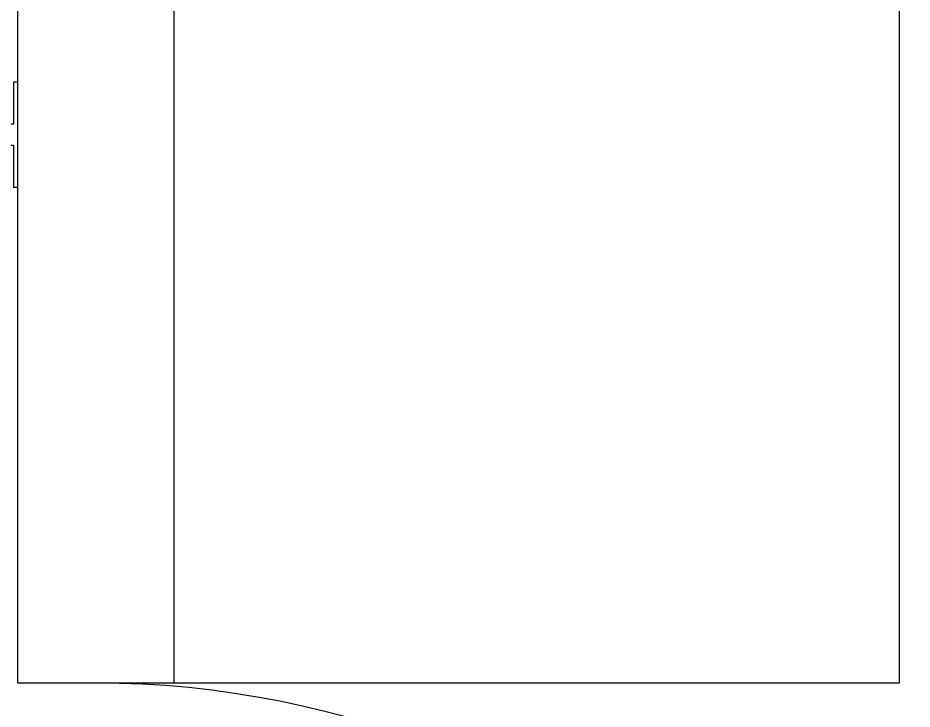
# Model space of a CAD drawing. Header units: metres. Extents: x -22 to 564, y 0 to 143.
# Drawn here: x 105.959 to 106.817, y 44.35 to 45.013 of the extents above; entities that cross this region are included whole.
import ezdxf
from ezdxf.enums import TextEntityAlignment as Align

# ---------------------------------------------------------------- set-up
doc = ezdxf.new("R2010")
doc.units = ezdxf.units.M
for name, color, linetype in [('XREF 1N NEURO-ONCOLOGIA$0$MOBILIARIO', 161, 'Continuous'), ('XREF 1N NEURO-ONCOLOGIA$0$Mobiliario Fijo', 40, 'Continuous'), ('XREF 1N NEURO-ONCOLOGIA$0$MUROS', 3, 'Continuous'), ('XREF 1N NEURO-ONCOLOGIA$0$PUERTAS', 253, 'Continuous'), ('XREF 1N NEURO-ONCOLOGIA$0$TEX-MOB', 4, 'Continuous')]:
    doc.layers.add(name, color=color, linetype=linetype)
doc.styles.add('XREF 1N NEURO-ONCOLOGIA$0$HANDLET', font='romans.shx')

# ---------------------------------------------------------------- blocks, each defined once
blk = doc.blocks.new('XREF 1N NEURO-ONCOLOGIA$0$A$C8d3834be')
at = {"lineweight": 25}
for points in [[(-0.06774, -0.18628), (-0.0254, -0.18945), (-0.0254, 0.01058), (-0.06774, 0.00741)], [(-0.03704, 0.00953), (-0.03704, 0)], [(-0.0254, 0.00953), (-0.02434, 0.00953)], [(-0.02434, 0.01058), (-0.02434, -0.18945)], [(-0.06879, 0.00741), (-0.06879, -0.00318)], [(-0.06774, 0.00741), (-0.06774, 0.00741)], [(-0.0381, 0), (-0.0381, 0)], [(-0.0381, -0.00106), (-0.07197, -0.00318)], [(-0.07197, -0.00423), (-0.07197, -0.00423)], [(-0.02434, -0.09949), (-0.00423, -0.09949), (-0.00423, -0.13971), (0, -0.13971), (0, -0.03916), (-0.00423, -0.03916), (-0.00423, -0.07938), (-0.02434, -0.07938)], [(-0.07197, -0.17463), (-0.07197, -0.17463)], [(-0.06879, -0.17569), (-0.06879, -0.18628)], [(-0.0381, -0.17887), (-0.0381, -0.17887)], [(-0.03704, -0.18839), (-0.03704, -0.17887)], [(-0.06774, -0.18628), (-0.06774, -0.18628)], [(-0.0254, -0.18839), (-0.02434, -0.18839)]]:
    blk.add_lwpolyline(points, dxfattribs=at)
blk.add_lwpolyline([(-0.0381, -0.17781), (-0.07197, -0.17569, -0.001686), (-0.07224, -0.17015, -0.049806), (-0.07224, -0.01084, -0.001686), (-0.07167, -0.00533)], format="xyb", dxfattribs=at)
blk = doc.blocks.new('XREF 1N NEURO-ONCOLOGIA')
at = {"layer": 'XREF 1N NEURO-ONCOLOGIA$0$Mobiliario Fijo', "elevation": 0}
blk.add_lwpolyline([(13.25484, 38.30765), (13.25484, 37.61223), (10.92394, 37.61223), (10.92394, 38.30765)], close=True, dxfattribs=at)
at = {"layer": 'XREF 1N NEURO-ONCOLOGIA$0$MUROS'}
for p, q in [((10.92394, 38.45765, 0), (11.57394, 38.45765, 0)), ((10.92394, 38.30765, 0), (10.92394, 38.45765, 0)), ((10.92508, 38.30765, 0), (11.57394, 38.30765, 0))]:
    blk.add_line(p, q, dxfattribs=at)
at = {"layer": 'XREF 1N NEURO-ONCOLOGIA$0$PUERTAS', "elevation": 0}
blk.add_lwpolyline([(10.02394, 37.48265), (10.02394, 38.38265), (10.07394, 38.38265), (10.07394, 37.48265), (10.02394, 37.48265, 0.414214), (10.92394, 38.38265)], format="xyb", dxfattribs=at)
at = {"layer": 'XREF 1N NEURO-ONCOLOGIA$0$MOBILIARIO', "rotation": 270}
blk.add_blockref('XREF 1N NEURO-ONCOLOGIA$0$A$C8d3834be', (11.53939, 38.45765, 0), dxfattribs=at)
at = {"layer": 'XREF 1N NEURO-ONCOLOGIA$0$TEX-MOB', "style": 'XREF 1N NEURO-ONCOLOGIA$0$HANDLET'}
for p in [(1.70002, 4.58473, 0), (1.70735, 2.01378, 0)]:
    blk.add_attdef('234', text='', height=0.075, rotation=180, dxfattribs=at).set_placement(p, align=Align.MIDDLE_CENTER)

msp = doc.modelspace()

# ---------------------------------------------------------------- block references
at = {"rotation": 90}
msp.add_blockref('XREF 1N NEURO-ONCOLOGIA', (144.41686, 33.45112), dxfattribs=at)

doc.saveas('drawing.dxf')
